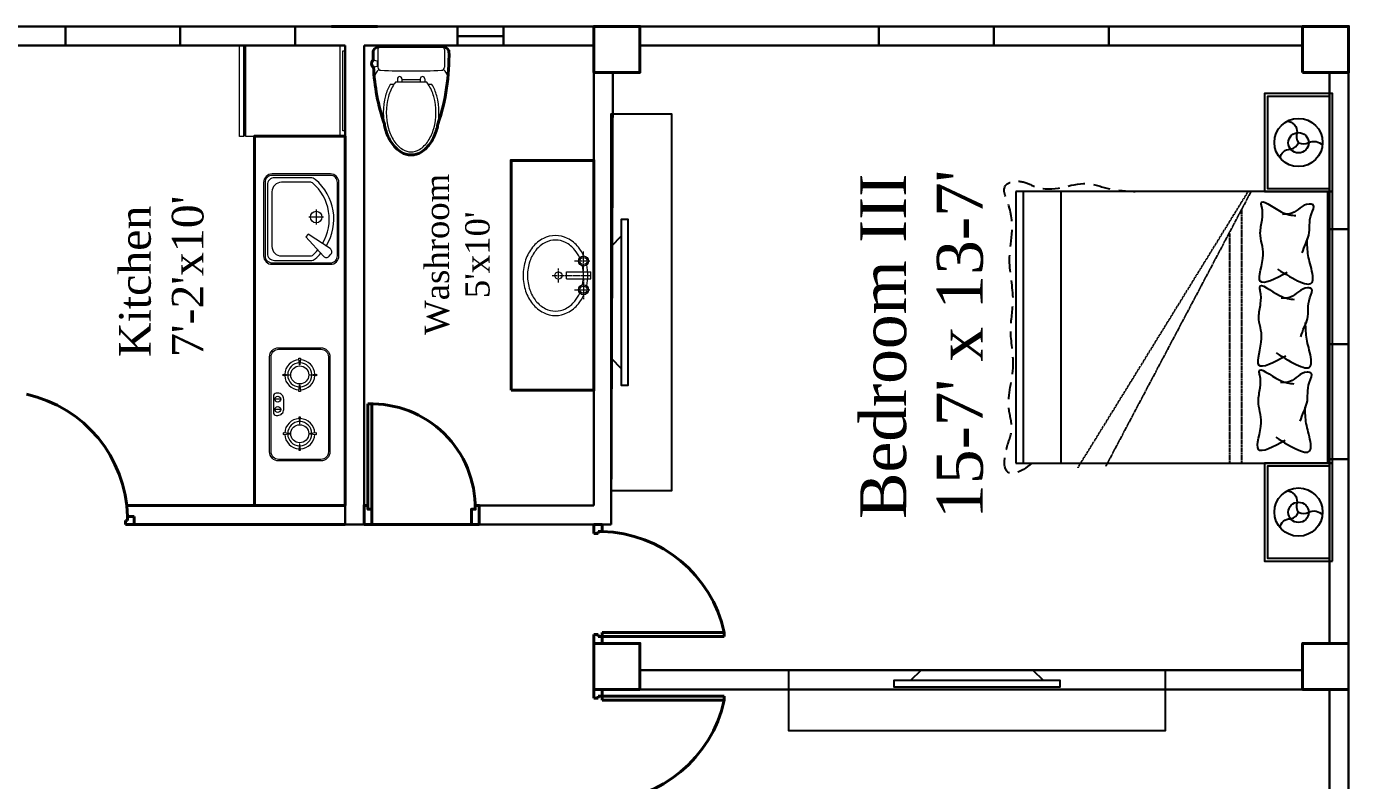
# Model space of a CAD drawing. Header units: inches. Extents: x -79350 to 491628, y -93215 to 155882.
# Drawn here: x -79025.2 to -78680, y -10708.6 to -10511.9 of the extents above; entities that cross this region are included whole.
import ezdxf

# ---------------------------------------------------------------- set-up
doc = ezdxf.new("R2010")
doc.units = ezdxf.units.IN
doc.header["$MEASUREMENT"] = 0
doc.linetypes.add('DASHDOT2', pattern=[0.5, 0.25, -0.125, 0, -0.125])
doc.linetypes.add('DASHED2', pattern=[0.375, 0.25, -0.125])
doc.layers.get('0').update_dxf_attribs({"lineweight": 30})
for name, color, linetype, lineweight in [('Column', 1, 'Continuous', 30), ('Letter', 7, 'Continuous', 20), ('SANITARY', 42, 'Continuous', 13)]:
    doc.layers.add(name, color=color, linetype=linetype, lineweight=lineweight)
doc.layers.add('Door', color=7, linetype='Continuous', lineweight=40, true_color=0x763422)
doc.layers.add('Window', color=7, linetype='Continuous', lineweight=30, true_color=0x6b99dd)
for name, color, linetype in [('FURHATCH', 57, 'Continuous'), ('FURNITURE', 53, 'Continuous'), ('Wall', 7, 'Continuous')]:
    doc.layers.add(name, color=color, linetype=linetype)
doc.styles.get("Standard").update_dxf_attribs({"font": 'times.ttf', "height": 12})

# ---------------------------------------------------------------- blocks, each defined once
blk = doc.blocks.new('d30')
at = {"layer": 'Door', "ltscale": 0.3}
for p, q in [((37959.6, 7135.13), (37959.6, 7162.63)), ((37960.6, 7135.13), (37960.6, 7162.63)), ((37931.6, 7131.13), (37933.6, 7131.13)), ((37933.6, 7131.13), (37959.6, 7131.13)), ((37959.6, 7131.13), (37961.6, 7131.13))]:
    blk.add_line(p, q, dxfattribs=at)
for points in [[(37931.6, 7131.13), (37931.6, 7136.13), (37932.6, 7136.13), (37932.6, 7135.13), (37933.6, 7135.13), (37933.6, 7131.13)], [(37961.6, 7131.13), (37961.6, 7136.13), (37960.6, 7136.13), (37960.6, 7135.13), (37959.6, 7135.13), (37959.6, 7131.13)]]:
    blk.add_lwpolyline(points, dxfattribs=at)
blk.add_arc((37959.69, 7135.55), 27.09, 88.0728, 180.8948, dxfattribs=at)
blk = doc.blocks.new('yq_tvcab_01')
blk.add_lwpolyline([(0, -1250), (0, 1250), (400, 1250), (400, -1250)], close=True)
at = {"layer": 'FURHATCH'}
blk.add_line((67, 550), (67, -550), dxfattribs=at)
blk.add_lwpolyline([(0, -370.5), (67, -438), (67, -550), (112, -550), (112, 550), (67, 550), (67, 438), (0, 370.5)], close=True, dxfattribs=at)
blk = doc.blocks.new('yq_bed_01')
at = {"linetype": 'Continuous', "ltscale": 1000}
for p, q in [((2100, 900), (0, 900)), ((0, 900), (0, -900)), ((2100, -900), (2100, 900)), ((0, -900), (2100, -900))]:
    blk.add_line(p, q, dxfattribs=at)
at = {"linetype": 'Continuous'}
for points in [[(0, 1550), (0, 900), (450, 900), (450, 1550)], [(0, -900), (0, -1550), (450, -1550), (450, -900)]]:
    blk.add_lwpolyline(points, close=True, dxfattribs=at)
for centre in [(225, 1225), (225, -1225)]:
    blk.add_circle(centre, 160, dxfattribs=at)
at = {"layer": 'FURHATCH', "linetype": 'Continuous', "ltscale": 1000}
for p, q in [((30, 900), (30, -900)), ((1800, -900), (1800, 900)), ((2050, -900), (2050, 900))]:
    blk.add_line(p, q, dxfattribs=at)
at = {"layer": 'FURHATCH', "linetype": 'DASHED2', "ltscale": 0.5}
for p, q in [((540, -900), (1503.7, 921.2)), ((560, -900), (1689.2, 930.9)), ((600, 900), (600, -782.1)), ((680, 900), (680, -624.9))]:
    blk.add_line(p, q, dxfattribs=at)
at = {"layer": 'FURHATCH', "linetype": 'Continuous'}
for points in [[(20, 1530), (20, 920), (430, 920), (430, 1530)], [(20, -920), (20, -1530), (430, -1530), (430, -920)]]:
    blk.add_lwpolyline(points, close=True, dxfattribs=at)
for points in [[(346.3, 1329.4, -0.398826), (279.8, 1269.6, 0.069197), (272.9, 1268.8, 0.240714), (225, 1226.6, -0.240714)], [(225, 1226.6, 0.228099), (157.5, 1225, -0.317646), (65.9, 1242.4)], [(300, 1083.7, -0.414712), (234.7, 1159.8, 0.258086), (225, 1226.6)], [(346.3, -1120.6, -0.398826), (279.8, -1180.4, 0.069197), (272.9, -1181.2, 0.240714), (225, -1223.4, -0.240714)], [(225, -1223.4, 0.228099), (157.5, -1225, -0.317646), (65.9, -1207.6)], [(300, -1366.3, -0.414712), (234.7, -1290.2, 0.258086), (225, -1223.4)]]:
    blk.add_lwpolyline(points, format="xyb", dxfattribs=at)
for centre in [(225, 1226.6), (225, -1223.4)]:
    blk.add_circle(centre, 67.5, dxfattribs=at)
at = {"layer": 'FURHATCH', "linetype": 'DASHED2', "ltscale": 451.947922}
blk.add_open_spline([(1992.5, 900), (2071.4, 970.1), (2189, 999), (2167.2, 789.1), (2108.2, 681.5), (2173.3, 490.8), (2091, 271.6), (2149.7, 27.5), (2099.5, -200.2), (2173.3, -483.7), (2083, -701.2), (2208.7, -948), (2066.1, -979.4), (1864.2, -866.6), (1698.9, -991.2), (1474.2, -909.2), (1367.6, -903.2), (1308.1, -900)], degree=3, knots=[0, 0, 0, 0, 140.356688, 240.855445, 374.272085, 514.628774, 800.960617, 1037.309606, 1234.977718, 1501.883052, 1872.056655, 1990.732643, 2052.345442, 2125.407537, 2467.000811, 2608.004871, 2786.638856, 2786.638856, 2786.638856, 2786.638856], dxfattribs=at)
at = {"layer": 'FURHATCH', "linetype": 'Continuous', "ltscale": 1000}
for points, knots in [([(376.4, 729.3), (269.6, 795), (111.7, 892.2), (155.9, 709.9), (179.2, 622.5), (180.3, 565.5), (181, 527.7)], [0, 0, 0, 0, 257.192142, 380.388355, 440.188761, 557.045341, 557.045341, 557.045341, 557.045341]), ([(312.5, 750.2), (392.1, 793.1), (546.3, 876.1), (460.6, 661.4), (480.2, 561.7), (497.9, 483.8), (475.6, 402.3), (474.8, 340), (499.2, 246.5), (355.2, 364.7), (285, 371.5), (256.1, 374.3)], [0, 0, 0, 0, 197.98522, 383.798459, 461.536852, 537.063609, 629.138715, 719.341985, 744.183766, 895.041347, 1000.692483, 1000.692483, 1000.692483, 1000.692483]), ([(213, 621.7), (205.8, 600.8), (192.1, 561.4), (153, 477.4), (177.8, 400.1), (122.8, 302.4), (209.9, 290.4), (255.8, 365.6), (321.9, 365.8), (343.4, 365.9)], [0, 0, 0, 0, 70.314327, 132.712823, 281.06886, 345.030234, 373.143701, 508.899423, 574.349148, 574.349148, 574.349148, 574.349148]), ([(373.3, 170.3), (266.5, 236), (108.6, 333.2), (152.8, 151), (176.1, 63.5), (177.2, 6.5), (177.9, -31.3)], [0, 0, 0, 0, 257.192142, 380.388355, 440.188761, 557.045341, 557.045341, 557.045341, 557.045341]), ([(309.4, 191.3), (389, 234.1), (543.2, 317.2), (457.5, 102.4), (477.1, 2.8), (494.7, -75.2), (472.5, -156.6), (471.7, -219), (496.1, -312.5), (352.1, -194.3), (281.9, -187.5), (253, -184.6)], [0, 0, 0, 0, 197.98522, 383.798459, 461.536852, 537.063609, 629.138715, 719.341985, 744.183766, 895.041347, 1000.692483, 1000.692483, 1000.692483, 1000.692483]), ([(209.9, 62.7), (202.7, 41.8), (188.9, 2.4), (149.9, -81.6), (174.6, -158.8), (119.7, -256.6), (206.8, -268.6), (252.7, -193.3), (318.8, -193.2), (340.3, -193.1)], [0, 0, 0, 0, 70.314327, 132.712823, 281.06886, 345.030234, 373.143701, 508.899423, 574.349148, 574.349148, 574.349148, 574.349148]), ([(363.4, -385.2), (256.6, -319.5), (98.7, -222.2), (142.9, -404.5), (166.2, -492), (167.3, -549), (168.1, -586.7)], [0, 0, 0, 0, 257.192142, 380.388355, 440.188761, 557.045341, 557.045341, 557.045341, 557.045341]), ([(299.5, -364.2), (379.1, -321.4), (533.3, -238.3), (447.6, -453.1), (467.2, -552.7), (484.9, -630.6), (462.6, -712.1), (461.8, -774.5), (486.2, -868), (342.2, -749.7), (272, -742.9), (243.1, -740.1)], [0, 0, 0, 0, 197.98522, 383.798459, 461.536852, 537.063609, 629.138715, 719.341985, 744.183766, 895.041347, 1000.692483, 1000.692483, 1000.692483, 1000.692483]), ([(200, -492.8), (192.8, -513.7), (179.1, -553.1), (140, -637.1), (164.8, -714.3), (109.8, -812.1), (196.9, -824.1), (242.8, -748.8), (308.9, -748.7), (330.4, -748.6)], [0, 0, 0, 0, 70.314327, 132.712823, 281.06886, 345.030234, 373.143701, 508.899423, 574.349148, 574.349148, 574.349148, 574.349148])]:
    blk.add_open_spline(points, degree=3, knots=knots, dxfattribs=at)
blk = doc.blocks.new('yq_cooker_01')
for p, q in [((426.3, 34.3), (465.5, 34.3)), ((426.3, -34.3), (465.5, -34.3))]:
    blk.add_line(p, q)
for points in [[(440, -375), (160, -375, -0.414214), (100, -315), (100, 315, -0.414214), (160, 375), (440, 375, -0.414214), (500, 315), (500, -315, -0.414214)], [(440, -365), (160, -365, -0.414214), (110, -315), (110, 315, -0.414214), (160, 365), (440, 365, -0.414214), (490, 315), (490, -315, -0.414214)]]:
    blk.add_lwpolyline(points, format="xyb", close=True)
for points in [[(300.8, 261.3), (305.4, 305), (294.6, 305), (299.2, 261.3)], [(233.7, 195.8), (190, 200.4), (190, 189.6), (233.7, 194.2)], [(366.3, 194.2), (410, 189.6), (410, 200.4), (366.3, 195.8)], [(299.2, 128.7), (294.6, 85), (305.4, 85), (300.8, 128.7)], [(299.2, -128.7), (294.6, -85), (305.4, -85), (300.8, -128.7)], [(233.7, -195.8), (190, -200.4), (190, -189.6), (233.7, -194.2)], [(300.8, -261.3), (305.4, -305), (294.6, -305), (299.2, -261.3)], [(366.3, -194.2), (410, -189.6), (410, -200.4), (366.3, -195.8)]]:
    blk.add_lwpolyline(points, close=True)
blk.add_lwpolyline([(406.7, -34.3, 0.414214), (445.9, -73.5), (455.5, -73.5, 0.414214), (475.1, -53.9), (475.1, 53.9, 0.414214), (455.5, 73.5), (445.9, 73.5, 0.414214), (406.7, 34.3), (406.7, -34.3)], format="xyb")
for centre, radius in [((300, 195), 60), ((445.9, 34.3), 19.6), ((445.9, -34.3), 19.6), ((300, -195), 60)]:
    blk.add_circle(centre, radius)
for centre, radius, start, end in [((300, 195), 100, 92.4978, 177.5022), ((300, 195), 80, 91.59131, 178.40869), ((300, 195), 80, 1.59131, 88.40869), ((300, 195), 100, 2.4978, 87.5022), ((300, 195), 100, 182.4978, 267.5022), ((300, 195), 80, 181.59131, 268.40869), ((300, 195), 80, 271.59131, 358.40869), ((300, 195), 100, 272.4978, 357.5022), ((300, -195), 100, 92.4978, 177.5022), ((300, -195), 80, 91.59131, 178.40869), ((300, -195), 80, 1.59131, 88.40869), ((300, -195), 100, 2.4978, 87.5022), ((300, -195), 100, 182.4978, 267.5022), ((300, -195), 80, 181.59131, 268.40869), ((300, -195), 80, 271.59131, 358.40869), ((300, -195), 100, 272.4978, 357.5022)]:
    blk.add_arc(centre, radius, start, end)
blk = doc.blocks.new('yq_ksink_01')
for points in [[(540, -243.1), (540, 243.1, 0.414214), (483.4, 299.7), (96.6, 299.7, 0.414214), (40, 243.1), (40, -243.1, 0.414214), (96.6, -299.7), (483.4, -299.7, 0.414214)], [(530, -243.1), (530, 243.1, 0.414214), (483.4, 289.7), (96.6, 289.7, 0.414214), (50, 243.1), (50, -243.1, 0.414214), (96.6, -289.7), (483.4, -289.7, 0.414214)], [(141.7, 245.7, 0.463705), (105.6, 245.9), (93.2, 231.4, 0.463199), (98.9, 195.8), (244.3, 98.7), (259.7, 116.6)]]:
    blk.add_lwpolyline(points, format="xyb", close=True)
for points in [[(124.4, 178.8, 0.371537), (197.3, -263.3, 0.175756), (227.1, -274.1), (467.9, -274.1, 0.414214), (514.5, -227.6), (514.5, 227.6, 0.414214), (467.9, 274.1), (227.1, 274.1, 0.175756), (197.3, 263.3, 0.038636), (159.4, 226.3, 0.038636)], [(149.4, 162.1, 0.370424), (216.5, -240.3, 0.175756), (227.1, -244.1), (421.1, -244.1, 0.414214), (484.5, -180.8), (484.5, 180.8, 0.414214), (421.1, 244.1), (227.1, 244.1, 0.175756), (216.5, 240.3, 0.038502), (179.8, 204.1, 0.038502)]]:
    blk.add_lwpolyline(points, format="xyb")
for points in [[(191.1, -63.6), (191.1, 35.7)], [(141.5, -13.9), (240.8, -13.9)]]:
    blk.add_lwpolyline(points)
blk.add_circle((191.1, -13.9), 38.3)
blk = doc.blocks.new('yq_icebox_01')
for p, q in [((0, -264.3), (0, 264.3)), ((0, 264.3), (14, 264.3)), ((14, 264.3), (14, -264.3)), ((34.9, -297.9), (34.9, 302.1)), ((34.9, 302.1), (658, 302.1)), ((658, 302.1), (658, -297.9)), ((671.8, 296), (658, 296)), ((665, 296), (665, -292.9)), ((671.8, 302.1), (700, 302.1)), ((671.8, 302.1), (671.8, -297.9)), ((700, 302.1), (700, -297.9)), ((14, -264.3), (0, -264.3)), ((658, -297.9), (34.9, -297.9)), ((671.8, -292.9), (658, -292.9)), ((700, -297.9), (671.8, -297.9))]:
    blk.add_line(p, q)
blk = doc.blocks.new('yq_matong_01')
for p, q in [((0, 200.5), (0, -200.5)), ((20, 220.5), (138.8, 220.5)), ((215.8, 91), (238, 91)), ((238, 104.1), (238, -104.1)), ((252.5, 138), (252.5, 114.5)), ((215.8, 61), (238, 61)), ((223, 61), (223, -61)), ((215.8, -61), (238, -61)), ((215.8, -91), (238, -91)), ((252.5, -114.5), (252.5, -138)), ((20, -220.5), (138.8, -220.5)), ((97.4, -220.5), (97.4, -225.5)), ((97.4, -225.5), (131.6, -225.5)), ((131.6, -220.5), (131.6, -225.5))]:
    blk.add_line(p, q)
for centre, radius, start, end in [((54.8, 202.4), 54.8, 117.32201, 181.89921), ((20, 200.5), 20, 90, 180), ((63.9, -1165.4), 1416.8, 71.40679, 91.38565), ((138.8, 200.5), 20, 2.30634, 90), ((216.6, 161.2), 83.2, 95.49628, 139.93242), ((-4840.4, 0), 5003.3, 357.69366, 2.30634), ((439, -242.2), 426.7, 74.79123, 105.20877), ((215.8, 76), 15, 90, 270), ((357.1, -47.5), 192.8, 123.27785, 128.13838), ((406.6, -122.9), 283, 105.20877, 123.27785), ((406.6, -122.9), 303, 105.20877, 120.56985), ((439, -242.2), 406.7, 74.79123, 105.20877), ((471.4, -122.9), 283, 56.72215, 74.79123), ((471.4, -122.9), 303, 56.72215, 74.79123), ((520.9, -47.5), 192.8, 32.25649, 56.72215), ((520.9, -47.5), 212.8, 32.25649, 56.72215), ((596.2, 0), 103.8, 360, 32.25649), ((596.2, 0), 123.8, 360, 32.25649), ((215.8, -76), 15, 90, 270), ((520.9, 47.5), 192.8, 303.27785, 327.74351), ((520.9, 47.5), 212.8, 303.27785, 327.74351), ((596.2, 0), 103.8, 327.74351, 360), ((596.2, 0), 123.8, 327.74351, 360), ((357.1, 47.5), 192.8, 231.86162, 236.72215), ((406.6, 122.9), 283, 236.72215, 254.79123), ((406.6, 122.9), 303, 239.43015, 254.79123), ((439, 242.2), 426.7, 254.79123, 285.20877), ((439, 242.2), 406.7, 254.79123, 285.20877), ((471.4, 122.9), 283, 285.20877, 303.27785), ((471.4, 122.9), 303, 285.20877, 303.27785), ((51.3, -204.4), 51.4, 175.68696, 245.09182), ((20, -200.5), 20, 180, 270), ((63.9, 1165.4), 1416.8, 268.61435, 271.20362), ((156.6, -247.4), 63.1, 159.68336, 188.49388), ((114.1, -225.6), 37, 237.52867, 304.27722), ((72.4, -247.4), 63.1, 352.09441, 20.31664), ((63.9, 1165.4), 1416.8, 272.89667, 288.59321), ((138.8, -200.5), 20, 270, 357.69366), ((216.6, -161.2), 83.2, 220.06758, 264.50372)]:
    blk.add_arc(centre, radius, start, end)
blk = doc.blocks.new('yq_sink_01')
at = {"linetype": 'DASHDOT2'}
for p, q in [((130.9, 96.8), (25.6, 96.8)), ((69.5, 23.9), (69.5, 157.9)), ((235.6, 47.8), (235.6, -47.9)), ((278.3, -0.1), (25.5, 0)), ((69.4, -24), (69.4, -157.9)), ((130.8, -96.9), (25.5, -96.8))]:
    blk.add_line(p, q, dxfattribs=at)
for p, q in [((182.6, 23.9), (20, 23.9)), ((20, 23.9), (20, -23.9)), ((182.6, 23.9), (182.5, -24)), ((182.5, -24), (20, -23.9))]:
    blk.add_line(p, q)
for centre, radius in [((69.5, 95.2), 33.5), ((69.5, 95.2), 23.9), ((235.6, 0.6), 23.9), ((69.4, -95.2), 33.5), ((69.4, -95.2), 23.9)]:
    blk.add_circle(centre, radius)
for centre, radius, start, end in [((255.4, 90.6), 175.7, 62.94777, 117.05223), ((312, 19.4), 268.6, 140.95411, 156.02098), ((277.5, 47.4), 224.1, 117.05223, 140.95411), ((277.5, 47.4), 194.7, 117.05223, 140.95411), ((255.4, 90.6), 146.2, 62.94777, 117.05223), ((233.4, 47.4), 194.7, 39.04589, 62.94777), ((233.4, 47.4), 224.1, 39.04589, 62.94777), ((198.8, 19.4), 268.6, 18.57097, 39.04589), ((312, 19.4), 239.1, 140.95411, 155.66772), ((198.8, 19.4), 239.1, 18.57097, 39.04589), ((144.5, 1.2), 296.4, 0, 18.57097), ((144.5, 1.2), 325.9, 360, 18.57097), ((366.3, 1.2), 325.9, 167.86118, 192.49263), ((366.3, 1.2), 296.4, 168.09162, 192.40027), ((144.5, 1.2), 296.4, 341.42903, 360), ((144.5, 1.2), 325.9, 341.42903, 360), ((312, -17.1), 268.6, 204.55072, 219.04589), ((312, -17.1), 239.1, 204.73595, 219.04589), ((277.5, -45.1), 194.7, 219.04589, 242.94777), ((233.4, -45.1), 194.7, 297.05223, 320.95411), ((198.8, -17.1), 239.1, 320.95411, 341.42903), ((198.8, -17.1), 268.6, 320.95411, 341.42903), ((277.5, -45.1), 224.1, 219.04589, 242.94777), ((255.4, -88.2), 175.7, 242.94777, 297.05223), ((255.4, -88.2), 146.2, 242.94777, 297.05223), ((233.4, -45.1), 224.1, 297.05223, 320.95411)]:
    blk.add_arc(centre, radius, start, end)

msp = doc.modelspace()

# ---------------------------------------------------------------- linework, layer by layer
for p, q in [((-78684.99, -10511.85), (-79284.99, -10511.85)), ((-78684.99, -10511.85), (-78679.99, -10511.85)), ((-78679.99, -10516.85), (-78679.99, -10511.85)), ((-78941.99, -10516.85), (-79027.99, -10516.85)), ((-78941.99, -10641.85), (-78941.99, -10516.85)), ((-78936.99, -10641.85), (-78936.99, -10516.85)), ((-78933.49, -10516.85), (-78936.99, -10516.85)), ((-78876.99, -10516.85), (-78933.49, -10516.85)), ((-78876.99, -10636.85), (-78876.99, -10516.85)), ((-78691.99, -10516.85), (-78864.99, -10516.85)), ((-78679.99, -10996.85), (-78679.99, -10516.85)), ((-78684.99, -10672.85), (-78684.99, -10523.85)), ((-78906.99, -10636.85), (-78876.99, -10636.85)), ((-78906.99, -10641.85), (-78876.99, -10641.85)), ((-78876.99, -10684.85), (-78876.99, -10679.85)), ((-78691.99, -10679.85), (-78864.99, -10679.85)), ((-78684.99, -10684.85), (-78871.99, -10684.85)), ((-78684.99, -10828.85), (-78684.99, -10684.85))]:
    msp.add_line(p, q)
at = {"linetype": 'ByBlock'}
for p, q in [((-78872.03, -10523.85), (-78872.49, -10641.85)), ((-78941.99, -10641.85), (-78936.99, -10641.85)), ((-78872.49, -10641.85), (-78876.99, -10641.85))]:
    msp.add_line(p, q, dxfattribs=at)
at = {"color": 7, "linetype": 'ByBlock', "lineweight": 40}
for p, q in [((-78998.99, -10636.85), (-78965.61, -10636.85)), ((-78965.61, -10636.85), (-78941.99, -10636.85)), ((-78999.29, -10641.85), (-78965.61, -10641.85)), ((-78965.61, -10641.85), (-78941.99, -10641.85))]:
    msp.add_line(p, q, dxfattribs=at)
at = {"layer": 'Column', "lineweight": 40}
for p, q in [((-78933.49, -10511.85), (-78945.49, -10511.85)), ((-78868.49, -10511.85), (-78876.99, -10511.85)), ((-78691.99, -10511.85), (-78691.99, -10523.85)), ((-78679.99, -10511.85), (-78691.99, -10511.85)), ((-78679.99, -10523.85), (-78679.99, -10511.85)), ((-78876.99, -10523.85), (-78868.49, -10523.85)), ((-78691.99, -10523.85), (-78679.99, -10523.85)), ((-78691.99, -10676.35), (-78691.99, -10684.85))]:
    msp.add_line(p, q, dxfattribs=at)
at = {"layer": 'Column'}
for p, q in [((-78941.99, -10511.85), (-78936.99, -10511.85)), ((-78876.99, -10511.85), (-78871.99, -10511.85)), ((-78876.99, -10511.85), (-78876.99, -10516.85)), ((-78684.99, -10511.85), (-78679.99, -10511.85)), ((-78679.99, -10516.85), (-78679.99, -10511.85)), ((-78876.99, -10684.85), (-78876.99, -10679.85)), ((-78876.99, -10684.85), (-78871.99, -10684.85)), ((-78684.99, -10684.85), (-78679.99, -10684.85))]:
    msp.add_line(p, q, dxfattribs=at)
at = {"layer": 'Column', "color": 7, "lineweight": 40}
for points in [[(-78945.49, -10511.85), (-78933.49, -10511.85)], [(-78679.99, -10684.85), (-78691.99, -10684.85), (-78691.99, -10672.85), (-78679.99, -10672.85)]]:
    msp.add_lwpolyline(points, dxfattribs=at)
for points in [[(-78876.99, -10523.85), (-78876.99, -10511.85), (-78864.99, -10511.85), (-78864.99, -10523.85)], [(-78691.99, -10523.85), (-78691.99, -10511.85), (-78679.99, -10511.85), (-78679.99, -10523.85)], [(-78691.99, -10523.85), (-78691.99, -10511.85), (-78679.99, -10511.85), (-78679.99, -10523.85)], [(-78876.99, -10684.85), (-78876.99, -10672.85), (-78864.99, -10672.85), (-78864.99, -10684.85)]]:
    msp.add_lwpolyline(points, close=True, dxfattribs=at)
at = {"layer": 'Door', "linetype": 'ByBlock', "lineweight": 40}
for p, q in [((-78998.76, -10640.79), (-78999.29, -10640.79)), ((-78999.29, -10640.79), (-78999.29, -10641.85)), ((-78996.99, -10639.73), (-78998.76, -10639.73)), ((-78998.76, -10639.73), (-78998.76, -10640.79)), ((-78996.99, -10641.85), (-78996.99, -10639.73)), ((-78999.29, -10641.85), (-78996.99, -10641.85)), ((-78876.99, -10644.15), (-78876.99, -10641.85)), ((-78876.99, -10641.85), (-78874.87, -10641.85)), ((-78875.93, -10644.15), (-78876.99, -10644.15)), ((-78874.87, -10643.62), (-78875.93, -10643.62)), ((-78875.93, -10643.62), (-78875.93, -10644.15)), ((-78874.87, -10641.85), (-78874.87, -10643.62)), ((-78875.93, -10670.55), (-78876.99, -10670.55)), ((-78876.99, -10670.55), (-78876.99, -10672.85)), ((-78875.93, -10671.08), (-78875.93, -10670.55)), ((-78874.87, -10671.08), (-78875.93, -10671.08)), ((-78874.87, -10671.08), (-78874.87, -10670.02)), ((-78874.87, -10670.02), (-78842.98, -10670.02)), ((-78874.87, -10672.85), (-78874.87, -10671.08)), ((-78842.98, -10671.08), (-78874.87, -10671.08)), ((-78842.98, -10670.02), (-78842.98, -10671.08)), ((-78876.99, -10672.85), (-78874.87, -10672.85)), ((-78876.99, -10672.85), (-78874.87, -10672.85)), ((-78876.99, -10684.85), (-78874.87, -10684.85)), ((-78876.99, -10687.15), (-78876.99, -10684.85)), ((-78876.99, -10684.85), (-78874.87, -10684.85)), ((-78874.87, -10684.85), (-78874.87, -10686.62)), ((-78875.93, -10687.15), (-78876.99, -10687.15)), ((-78874.87, -10686.62), (-78875.93, -10686.62)), ((-78875.93, -10686.62), (-78875.93, -10687.15)), ((-78874.87, -10686.62), (-78874.87, -10687.69)), ((-78842.98, -10686.62), (-78874.87, -10686.62)), ((-78874.87, -10687.69), (-78842.98, -10687.69)), ((-78842.98, -10687.69), (-78842.98, -10686.62))]:
    msp.add_line(p, q, dxfattribs=at)
at = {"layer": 'Door'}
for p, q in [((-78876.99, -10679.85), (-78876.99, -10684.85)), ((-78876.99, -10684.85), (-78871.99, -10684.85))]:
    msp.add_line(p, q, dxfattribs=at)
at = {"layer": 'Door', "linetype": 'ByBlock', "lineweight": 40}
for centre, start, end in [((-79032.38, -10640.68), 1.625, 77.601), ((-78875.82, -10677.24), 12.399, 88.375), ((-78875.82, -10680.47), 271.625, 347.601)]:
    msp.add_arc(centre, 33.63, start, end, dxfattribs=at)
at = {"layer": 'SANITARY', "lineweight": 40}
msp.add_lwpolyline([(-78917.74, -10537.34, 0.087396), (-78914.85, -10518.21, 0.289473), (-78916.83, -10517.04), (-78932.62, -10517.04, 0.312446), (-78934.61, -10518.21, 0.011298), (-78934.62, -10520.73, 0.022445), (-78934.84, -10520.75, 0.29977), (-78934.81, -10522.36, 0.02582), (-78934.56, -10522.38, 0.068596), (-78931.72, -10537.34, 0.021224), (-78931.4, -10538.73, 0.079005), (-78929.86, -10542.15, 0.107159), (-78927.33, -10544.64, 0.141682), (-78924.73, -10545.39, 0.141682), (-78922.13, -10544.64, 0.107159), (-78919.59, -10542.15, 0.079005), (-78918.06, -10538.73, 0.021224)], format="xyb", close=True, dxfattribs=at)
at = {"layer": 'SANITARY', "linetype": 'ByBlock', "lineweight": 40}
for points in [[(-78965.61, -10636.85), (-78965.61, -10540.47), (-78941.99, -10540.47), (-78941.99, -10636.85)], [(-78941.99, -10641.85), (-78965.61, -10641.85)]]:
    msp.add_lwpolyline(points, dxfattribs=at)
msp.add_lwpolyline([(-78898.65, -10606.81), (-78876.99, -10606.81), (-78876.99, -10546.81), (-78898.65, -10546.81)], close=True, dxfattribs=at)
at = {"layer": 'Window'}
for p, q in [((-79014.99, -10516.85), (-79014.99, -10511.85)), ((-79014.99, -10511.85), (-78954.99, -10511.85)), ((-78984.99, -10516.85), (-78984.99, -10511.85)), ((-78954.99, -10511.85), (-78959.99, -10511.85)), ((-78954.99, -10511.85), (-78954.99, -10516.85)), ((-78912.59, -10511.85), (-78900.59, -10511.85)), ((-78912.59, -10516.85), (-78912.59, -10511.85)), ((-78912.59, -10511.85), (-78900.59, -10511.85)), ((-78912.59, -10511.85), (-78900.59, -10511.85)), ((-78912.59, -10511.85), (-78900.59, -10511.85)), ((-78900.59, -10511.85), (-78900.59, -10516.85)), ((-78802.59, -10511.85), (-78742.59, -10511.85)), ((-78802.59, -10516.85), (-78802.59, -10511.85)), ((-78772.59, -10511.85), (-78772.59, -10516.85)), ((-78742.59, -10511.85), (-78742.59, -10516.85)), ((-78954.99, -10516.85), (-79014.99, -10516.85)), ((-78912.59, -10514.35), (-78900.59, -10514.35)), ((-78900.59, -10516.85), (-78912.59, -10516.85)), ((-78912.59, -10516.85), (-78900.59, -10516.85)), ((-78742.59, -10516.85), (-78802.59, -10516.85)), ((-78684.99, -10624.77), (-78684.99, -10564.77)), ((-78684.99, -10564.77), (-78679.99, -10564.77)), ((-78679.99, -10564.77), (-78679.99, -10624.77)), ((-78684.99, -10594.77), (-78679.99, -10594.77)), ((-78679.99, -10624.77), (-78684.99, -10624.77))]:
    msp.add_line(p, q, dxfattribs=at)

# ---------------------------------------------------------------- block references
at = {"layer": 'FURNITURE', "color": 7, "linetype": 'ByBlock', "lineweight": 40, "xscale": 0.03937007874015748, "yscale": 0.03937007874015748, "zscale": 0.03937007874015748, "rotation": 180.0000000000059}
msp.add_blockref('yq_bed_01', (-78684.2, -10590.36), dxfattribs=at)
at = {"layer": 'FURNITURE', "linetype": 'ByBlock', "lineweight": 40, "xscale": 0.03937007874015748, "yscale": 0.03937007874015748, "zscale": 0.03937007874015748}
msp.add_blockref('yq_tvcab_01', (-78872.49, -10583.85), dxfattribs=at)
at = {"layer": 'FURNITURE', "linetype": 'ByBlock', "lineweight": 40, "xscale": 0.03937007874015748, "yscale": -0.03937007874015748, "zscale": 0.03937007874015748, "rotation": 269.999999999994}
msp.add_blockref('yq_tvcab_01', (-78776.99, -10679.85), dxfattribs=at)
at = {"layer": 'SANITARY', "linetype": 'ByBlock', "lineweight": 40, "xscale": 0.03937007874015748, "yscale": 0.03937007874015748, "zscale": 0.03937007874015748}
for name, p, rotation in [('yq_icebox_01', (-78941.99, -10528.66), 180.0000000000059), ('yq_ksink_01', (-78941.99, -10562.13), 180.0000000000059), ('yq_sink_01', (-78876.99, -10576.81), 180.000000000015), ('yq_cooker_01', (-78941.99, -10610.46), 180.0000000000059)]:
    msp.add_blockref(name, p, dxfattribs=dict(at, rotation=rotation))
at = {"layer": 'SANITARY', "lineweight": 40, "xscale": 0.03937007874015748, "yscale": 0.03937007874015748, "zscale": 0.03937007874015748, "rotation": 270}
msp.add_blockref('yq_matong_01', (-78924.73, -10517.04), dxfattribs=at)
at = {"layer": 'Wall', "color": 7, "xscale": -1}
msp.add_blockref('d30', (-40975.39, -17772.98), dxfattribs=at)

# ---------------------------------------------------------------- texts
at = {"layer": 'Letter', "attachment_point": 1, "rotation": 90}
for s, width, gutter_width, heights, insert, char_height in [("Washroom^J    5'x10'", 93.1404, 31.73, [17.19], (-78921.18, -10592.35), 6.3452), ("Bedroom III^J15-7' x 13-7'", 143.7063, 60, [47.61], (-78807.49, -10640.35), 12), ("       Kitchen^J       7'-2'x10'", 97.678, 41.31, [0], (-79000.97, -10619.96), 8.2616)]:
    msp.add_mtext_dynamic_manual_height_columns(s, width=width, gutter_width=gutter_width, heights=heights, dxfattribs=dict(at, insert=insert, char_height=char_height))

doc.saveas('drawing.dxf')
